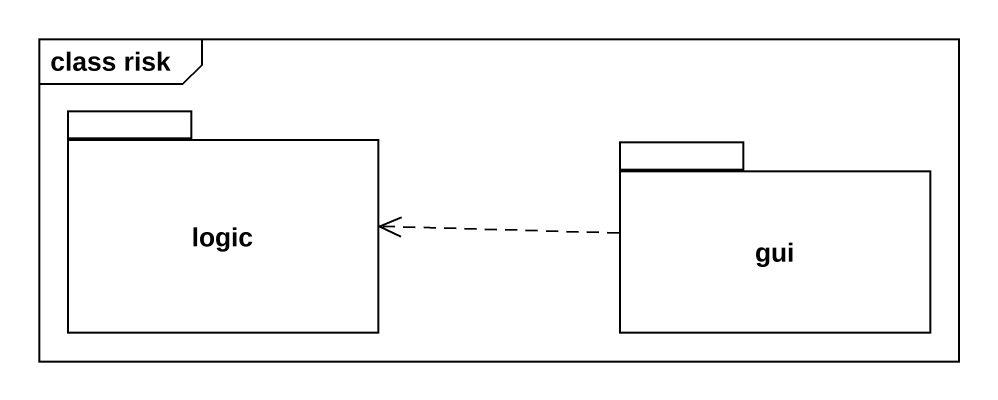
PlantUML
@startuml
mainframe class risk
package logic {
}
package gui {
}
gui .left.> logic
@enduml
